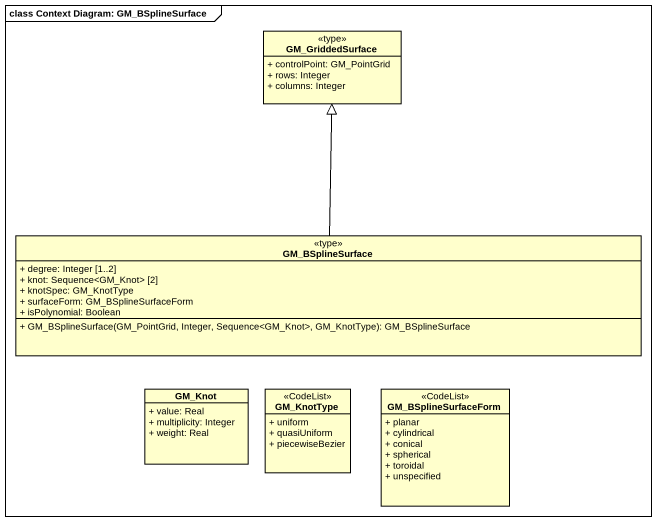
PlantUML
@startuml
mainframe class Context Diagram: GM_BSplineSurface
hide circle
hide empty members
skinparam classAttributeIconSize 0
class GM_GriddedSurface <<type>> {
  + controlPoint: GM_PointGrid
  + rows: Integer
  + columns: Integer
}
class GM_BSplineSurface <<type>> {
  + degree: Integer [1..2]
  + knot: Sequence<GM_Knot> [2]
  + knotSpec: GM_KnotType
  + surfaceForm: GM_BSplineSurfaceForm
  + isPolynomial: Boolean
  + GM_BSplineSurface(GM_PointGrid, Integer, Sequence<GM_Knot>, GM_KnotType): GM_BSplineSurface
}
class GM_Knot {
  + value: Real
  + multiplicity: Integer
  + weight: Real
}
class GM_KnotType <<CodeList>> {
  + uniform
  + quasiUniform
  + piecewiseBezier
}
class GM_BSplineSurfaceForm <<CodeList>> {
  + planar
  + cylindrical
  + conical
  + spherical
  + toroidal
  + unspecified
}
GM_BSplineSurface -up-|> GM_GriddedSurface
@enduml
